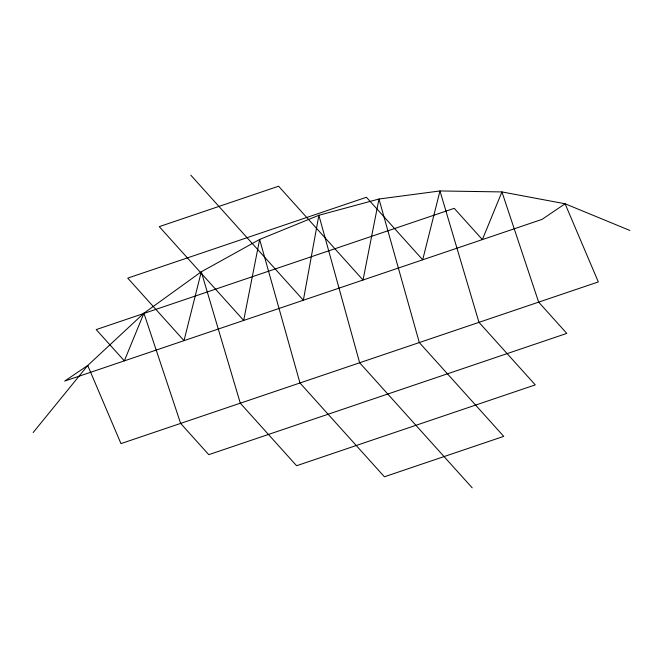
<?xml version="1.0" encoding="UTF-8"?>
<svg xmlns="http://www.w3.org/2000/svg" width="663" height="663" viewBox="0 0 663 663"><rect width="100%" height="100%" fill="white"/><g stroke="black" fill="none" stroke-linecap="round" stroke-linejoin="round"><path stroke-width="0.99" d="M33.15 432.558L87.731 365.47L143.912 313.193L201.287 271.805L259.631 239.451L318.878 215.276L378.971 199.024L439.967 190.952L501.932 191.922L565.091 203.781L629.85 230.442M190.795 175.156L303.356 300.231L318.878 215.276L359.644 362.769L472.205 487.844M259.631 239.451L243.686 320.444L159.261 226.638L278.601 186.212L363.026 280.018L378.971 199.024L419.314 342.556L503.739 436.362L384.399 476.788L299.974 382.982L259.631 239.451M201.287 271.805L184.016 340.658L127.735 278.12L366.415 197.267L422.696 259.805L439.967 190.952L478.984 322.342L535.265 384.88L296.585 465.733L240.304 403.195L201.287 271.805M143.912 313.193L124.346 360.863L96.21 329.594L454.23 208.331L482.366 239.6L501.932 191.922L538.654 302.137L566.79 333.406L208.77 454.669L180.634 423.4L143.912 313.193M87.731 365.47L64.676 381.076L542.036 219.387L565.091 203.781L598.324 281.924L120.964 443.613L87.731 365.47"/></g></svg>
